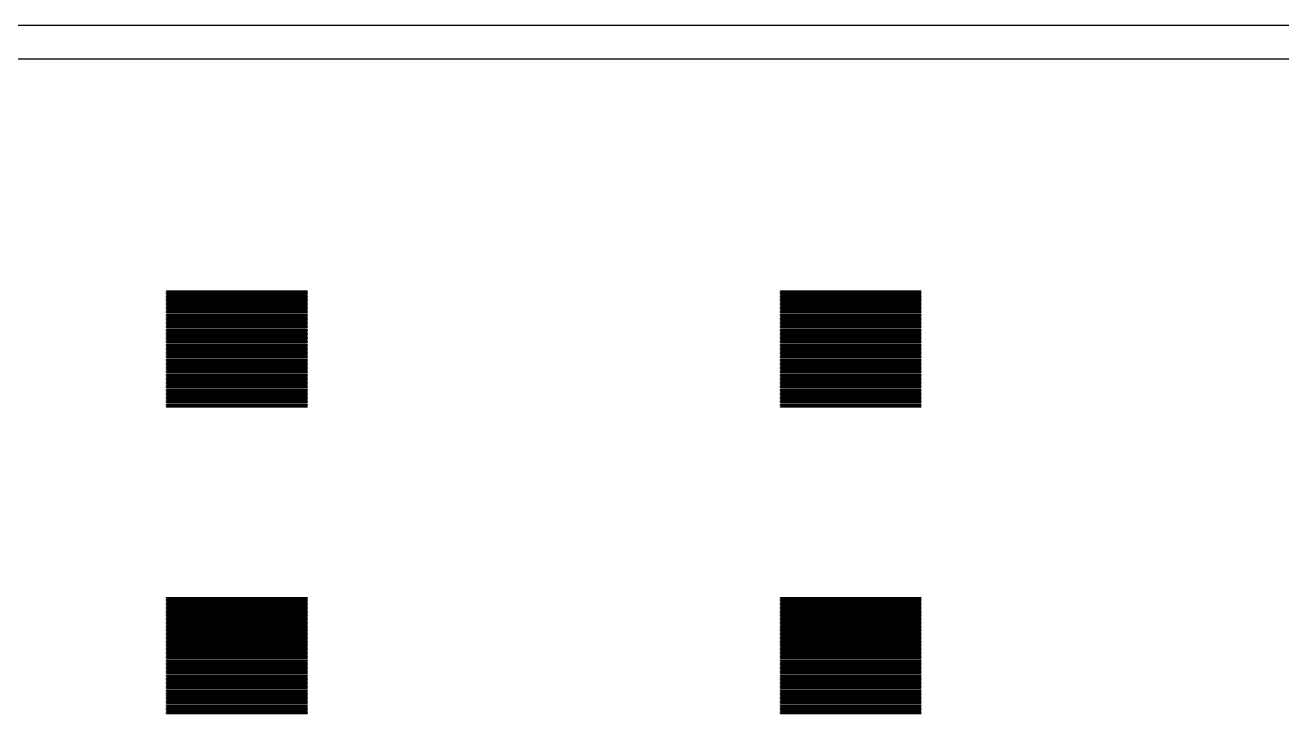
# Model space of a CAD drawing. Extents: x -17 to 130, y -40 to 112.
# Drawn here: x 56.79 to 93.64, y 56.8 to 77 of the extents above; entities that cross this region are included whole.
import ezdxf

# ---------------------------------------------------------------- set-up
doc = ezdxf.new("R2010")
doc.units = 0

msp = doc.modelspace()

# ---------------------------------------------------------------- linework, layer by layer
for p, q in [((-4.5, 77), (112.5, 77)), ((112, 76), (-4, 76)), ((60.94, 69.195), (60.94, 69.205)), ((60.94, 69.205), (65.06, 69.205)), ((65.06, 69.195), (60.94, 69.195)), ((60.94, 69.155), (60.94, 69.165)), ((60.94, 69.165), (65.06, 69.165)), ((65.06, 69.155), (60.94, 69.155)), ((60.94, 69.115), (60.94, 69.125)), ((60.94, 69.125), (65.06, 69.125)), ((65.06, 69.115), (60.94, 69.115)), ((60.94, 69.075), (60.94, 69.085)), ((60.94, 69.085), (65.06, 69.085)), ((65.06, 69.075), (60.94, 69.075)), ((60.94, 69.035), (60.94, 69.045)), ((60.94, 69.045), (65.06, 69.045)), ((65.06, 69.035), (60.94, 69.035)), ((60.94, 68.995), (60.94, 69.005)), ((60.94, 69.005), (65.06, 69.005)), ((65.06, 68.995), (60.94, 68.995)), ((60.94, 68.955), (60.94, 68.965)), ((60.94, 68.965), (65.06, 68.965)), ((65.06, 68.955), (60.94, 68.955)), ((60.94, 68.915), (60.94, 68.925)), ((60.94, 68.925), (65.06, 68.925)), ((65.06, 69.205), (65.06, 69.195)), ((65.06, 69.165), (65.06, 69.155)), ((65.06, 69.125), (65.06, 69.115)), ((65.06, 69.085), (65.06, 69.075)), ((65.06, 69.045), (65.06, 69.035)), ((65.06, 69.005), (65.06, 68.995)), ((65.06, 68.965), (65.06, 68.955)), ((65.06, 68.925), (65.06, 68.915)), ((78.94, 69.195), (78.94, 69.205)), ((78.94, 69.205), (83.06, 69.205)), ((83.06, 69.195), (78.94, 69.195)), ((78.94, 69.155), (78.94, 69.165)), ((78.94, 69.165), (83.06, 69.165)), ((83.06, 69.155), (78.94, 69.155)), ((78.94, 69.115), (78.94, 69.125)), ((78.94, 69.125), (83.06, 69.125)), ((83.06, 69.115), (78.94, 69.115)), ((78.94, 69.075), (78.94, 69.085)), ((78.94, 69.085), (83.06, 69.085)), ((83.06, 69.075), (78.94, 69.075)), ((78.94, 69.035), (78.94, 69.045)), ((78.94, 69.045), (83.06, 69.045)), ((83.06, 69.035), (78.94, 69.035)), ((78.94, 68.995), (78.94, 69.005)), ((78.94, 69.005), (83.06, 69.005)), ((83.06, 68.995), (78.94, 68.995)), ((78.94, 68.955), (78.94, 68.965)), ((78.94, 68.965), (83.06, 68.965)), ((83.06, 68.955), (78.94, 68.955)), ((78.94, 68.915), (78.94, 68.925)), ((78.94, 68.925), (83.06, 68.925)), ((83.06, 69.205), (83.06, 69.195)), ((83.06, 69.165), (83.06, 69.155)), ((83.06, 69.125), (83.06, 69.115)), ((83.06, 69.085), (83.06, 69.075)), ((83.06, 69.045), (83.06, 69.035)), ((83.06, 69.005), (83.06, 68.995)), ((83.06, 68.965), (83.06, 68.955)), ((83.06, 68.925), (83.06, 68.915)), ((65.06, 68.915), (60.94, 68.915)), ((60.94, 68.875), (60.94, 68.885)), ((60.94, 68.885), (65.06, 68.885)), ((65.06, 68.875), (60.94, 68.875)), ((60.94, 68.835), (60.94, 68.845)), ((60.94, 68.845), (65.06, 68.845)), ((65.06, 68.835), (60.94, 68.835)), ((60.94, 68.795), (60.94, 68.805)), ((60.94, 68.805), (65.06, 68.805)), ((65.06, 68.795), (60.94, 68.795)), ((60.94, 68.755), (60.94, 68.765)), ((60.94, 68.765), (65.06, 68.765)), ((65.06, 68.755), (60.94, 68.755)), ((60.94, 68.715), (60.94, 68.725)), ((60.94, 68.725), (65.06, 68.725)), ((65.06, 68.715), (60.94, 68.715)), ((60.94, 68.675), (60.94, 68.685)), ((60.94, 68.685), (65.06, 68.685)), ((65.06, 68.675), (60.94, 68.675)), ((60.94, 68.635), (60.94, 68.645)), ((60.94, 68.645), (65.06, 68.645)), ((65.06, 68.635), (60.94, 68.635)), ((60.94, 68.595), (60.94, 68.605)), ((60.94, 68.605), (65.06, 68.605)), ((65.06, 68.595), (60.94, 68.595)), ((60.94, 68.555), (60.94, 68.565)), ((60.94, 68.565), (65.06, 68.565)), ((65.06, 68.555), (60.94, 68.555)), ((65.06, 68.885), (65.06, 68.875)), ((65.06, 68.845), (65.06, 68.835)), ((65.06, 68.805), (65.06, 68.795)), ((65.06, 68.765), (65.06, 68.755)), ((65.06, 68.725), (65.06, 68.715)), ((65.06, 68.685), (65.06, 68.675)), ((65.06, 68.645), (65.06, 68.635)), ((65.06, 68.605), (65.06, 68.595)), ((65.06, 68.565), (65.06, 68.555)), ((83.06, 68.915), (78.94, 68.915)), ((78.94, 68.875), (78.94, 68.885)), ((78.94, 68.885), (83.06, 68.885)), ((83.06, 68.875), (78.94, 68.875)), ((78.94, 68.835), (78.94, 68.845)), ((78.94, 68.845), (83.06, 68.845)), ((83.06, 68.835), (78.94, 68.835)), ((78.94, 68.795), (78.94, 68.805)), ((78.94, 68.805), (83.06, 68.805)), ((83.06, 68.795), (78.94, 68.795)), ((78.94, 68.755), (78.94, 68.765)), ((78.94, 68.765), (83.06, 68.765)), ((83.06, 68.755), (78.94, 68.755)), ((78.94, 68.715), (78.94, 68.725)), ((78.94, 68.725), (83.06, 68.725)), ((83.06, 68.715), (78.94, 68.715)), ((78.94, 68.675), (78.94, 68.685)), ((78.94, 68.685), (83.06, 68.685)), ((83.06, 68.675), (78.94, 68.675)), ((78.94, 68.635), (78.94, 68.645)), ((78.94, 68.645), (83.06, 68.645)), ((83.06, 68.635), (78.94, 68.635)), ((78.94, 68.595), (78.94, 68.605)), ((78.94, 68.605), (83.06, 68.605)), ((83.06, 68.595), (78.94, 68.595)), ((78.94, 68.555), (78.94, 68.565)), ((78.94, 68.565), (83.06, 68.565)), ((83.06, 68.555), (78.94, 68.555)), ((83.06, 68.885), (83.06, 68.875)), ((83.06, 68.845), (83.06, 68.835)), ((83.06, 68.805), (83.06, 68.795)), ((83.06, 68.765), (83.06, 68.755)), ((83.06, 68.725), (83.06, 68.715)), ((83.06, 68.685), (83.06, 68.675)), ((83.06, 68.645), (83.06, 68.635)), ((83.06, 68.605), (83.06, 68.595)), ((83.06, 68.565), (83.06, 68.555)), ((60.94, 68.515), (60.94, 68.525)), ((60.94, 68.525), (65.06, 68.525)), ((65.06, 68.515), (60.94, 68.515)), ((60.94, 68.475), (60.94, 68.485)), ((60.94, 68.485), (65.06, 68.485)), ((65.06, 68.475), (60.94, 68.475)), ((60.94, 68.435), (60.94, 68.445)), ((60.94, 68.445), (65.06, 68.445)), ((65.06, 68.435), (60.94, 68.435)), ((60.94, 68.395), (60.94, 68.405)), ((60.94, 68.405), (65.06, 68.405)), ((65.06, 68.395), (60.94, 68.395)), ((60.94, 68.355), (60.94, 68.365)), ((60.94, 68.365), (65.06, 68.365)), ((65.06, 68.355), (60.94, 68.355)), ((60.94, 68.315), (60.94, 68.325)), ((60.94, 68.325), (65.06, 68.325)), ((65.06, 68.315), (60.94, 68.315)), ((60.94, 68.275), (60.94, 68.285)), ((60.94, 68.285), (65.06, 68.285)), ((65.06, 68.275), (60.94, 68.275)), ((60.94, 68.235), (60.94, 68.245)), ((60.94, 68.245), (65.06, 68.245)), ((65.06, 68.235), (60.94, 68.235)), ((60.94, 68.195), (60.94, 68.205)), ((60.94, 68.205), (65.06, 68.205)), ((65.06, 68.195), (60.94, 68.195)), ((65.06, 68.525), (65.06, 68.515)), ((65.06, 68.485), (65.06, 68.475)), ((65.06, 68.445), (65.06, 68.435)), ((65.06, 68.405), (65.06, 68.395)), ((65.06, 68.365), (65.06, 68.355)), ((65.06, 68.325), (65.06, 68.315)), ((65.06, 68.285), (65.06, 68.275)), ((65.06, 68.245), (65.06, 68.235)), ((65.06, 68.205), (65.06, 68.195)), ((78.94, 68.515), (78.94, 68.525)), ((78.94, 68.525), (83.06, 68.525)), ((83.06, 68.515), (78.94, 68.515)), ((78.94, 68.475), (78.94, 68.485)), ((78.94, 68.485), (83.06, 68.485)), ((83.06, 68.475), (78.94, 68.475)), ((78.94, 68.435), (78.94, 68.445)), ((78.94, 68.445), (83.06, 68.445)), ((83.06, 68.435), (78.94, 68.435)), ((78.94, 68.395), (78.94, 68.405)), ((78.94, 68.405), (83.06, 68.405)), ((83.06, 68.395), (78.94, 68.395)), ((78.94, 68.355), (78.94, 68.365)), ((78.94, 68.365), (83.06, 68.365)), ((83.06, 68.355), (78.94, 68.355)), ((78.94, 68.315), (78.94, 68.325)), ((78.94, 68.325), (83.06, 68.325)), ((83.06, 68.315), (78.94, 68.315)), ((78.94, 68.275), (78.94, 68.285)), ((78.94, 68.285), (83.06, 68.285)), ((83.06, 68.275), (78.94, 68.275)), ((78.94, 68.235), (78.94, 68.245)), ((78.94, 68.245), (83.06, 68.245)), ((83.06, 68.235), (78.94, 68.235)), ((78.94, 68.195), (78.94, 68.205)), ((78.94, 68.205), (83.06, 68.205)), ((83.06, 68.195), (78.94, 68.195)), ((83.06, 68.525), (83.06, 68.515)), ((83.06, 68.485), (83.06, 68.475)), ((83.06, 68.445), (83.06, 68.435)), ((83.06, 68.405), (83.06, 68.395)), ((83.06, 68.365), (83.06, 68.355)), ((83.06, 68.325), (83.06, 68.315)), ((83.06, 68.285), (83.06, 68.275)), ((83.06, 68.245), (83.06, 68.235)), ((83.06, 68.205), (83.06, 68.195)), ((60.94, 68.155), (60.94, 68.165)), ((60.94, 68.165), (65.06, 68.165)), ((65.06, 68.155), (60.94, 68.155)), ((60.94, 68.115), (60.94, 68.125)), ((60.94, 68.125), (65.06, 68.125)), ((65.06, 68.115), (60.94, 68.115)), ((60.94, 68.075), (60.94, 68.085)), ((60.94, 68.085), (65.06, 68.085)), ((65.06, 68.075), (60.94, 68.075)), ((60.94, 68.035), (60.94, 68.045)), ((60.94, 68.045), (65.06, 68.045)), ((65.06, 68.035), (60.94, 68.035)), ((60.94, 67.995), (60.94, 68.005)), ((60.94, 68.005), (65.06, 68.005)), ((65.06, 67.995), (60.94, 67.995)), ((60.94, 67.955), (60.94, 67.965)), ((60.94, 67.965), (65.06, 67.965)), ((65.06, 67.955), (60.94, 67.955)), ((60.94, 67.915), (60.94, 67.925)), ((60.94, 67.925), (65.06, 67.925)), ((65.06, 67.915), (60.94, 67.915)), ((60.94, 67.875), (60.94, 67.885)), ((60.94, 67.885), (65.06, 67.885)), ((65.06, 67.875), (60.94, 67.875)), ((60.94, 67.835), (60.94, 67.845)), ((60.94, 67.845), (65.06, 67.845)), ((65.06, 67.835), (60.94, 67.835)), ((65.06, 68.165), (65.06, 68.155)), ((65.06, 68.125), (65.06, 68.115)), ((65.06, 68.085), (65.06, 68.075)), ((65.06, 68.045), (65.06, 68.035)), ((65.06, 68.005), (65.06, 67.995)), ((65.06, 67.965), (65.06, 67.955)), ((65.06, 67.925), (65.06, 67.915)), ((65.06, 67.885), (65.06, 67.875)), ((65.06, 67.845), (65.06, 67.835)), ((78.94, 68.155), (78.94, 68.165)), ((78.94, 68.165), (83.06, 68.165)), ((83.06, 68.155), (78.94, 68.155)), ((78.94, 68.115), (78.94, 68.125)), ((78.94, 68.125), (83.06, 68.125)), ((83.06, 68.115), (78.94, 68.115)), ((78.94, 68.075), (78.94, 68.085)), ((78.94, 68.085), (83.06, 68.085)), ((83.06, 68.075), (78.94, 68.075)), ((78.94, 68.035), (78.94, 68.045)), ((78.94, 68.045), (83.06, 68.045)), ((83.06, 68.035), (78.94, 68.035)), ((78.94, 67.995), (78.94, 68.005)), ((78.94, 68.005), (83.06, 68.005)), ((83.06, 67.995), (78.94, 67.995)), ((78.94, 67.955), (78.94, 67.965)), ((78.94, 67.965), (83.06, 67.965)), ((83.06, 67.955), (78.94, 67.955)), ((78.94, 67.915), (78.94, 67.925)), ((78.94, 67.925), (83.06, 67.925)), ((83.06, 67.915), (78.94, 67.915)), ((78.94, 67.875), (78.94, 67.885)), ((78.94, 67.885), (83.06, 67.885)), ((83.06, 67.875), (78.94, 67.875)), ((78.94, 67.835), (78.94, 67.845)), ((78.94, 67.845), (83.06, 67.845)), ((83.06, 67.835), (78.94, 67.835)), ((83.06, 68.165), (83.06, 68.155)), ((83.06, 68.125), (83.06, 68.115)), ((83.06, 68.085), (83.06, 68.075)), ((83.06, 68.045), (83.06, 68.035)), ((83.06, 68.005), (83.06, 67.995)), ((83.06, 67.965), (83.06, 67.955)), ((83.06, 67.925), (83.06, 67.915)), ((83.06, 67.885), (83.06, 67.875)), ((83.06, 67.845), (83.06, 67.835)), ((60.94, 67.795), (60.94, 67.805)), ((60.94, 67.805), (65.06, 67.805)), ((65.06, 67.795), (60.94, 67.795)), ((60.94, 67.755), (60.94, 67.765)), ((60.94, 67.765), (65.06, 67.765)), ((65.06, 67.755), (60.94, 67.755)), ((60.94, 67.715), (60.94, 67.725)), ((60.94, 67.725), (65.06, 67.725)), ((65.06, 67.715), (60.94, 67.715)), ((60.94, 67.675), (60.94, 67.685)), ((60.94, 67.685), (65.06, 67.685)), ((65.06, 67.675), (60.94, 67.675)), ((60.94, 67.635), (60.94, 67.645)), ((60.94, 67.645), (65.06, 67.645)), ((65.06, 67.635), (60.94, 67.635)), ((60.94, 67.595), (60.94, 67.605)), ((60.94, 67.605), (65.06, 67.605)), ((65.06, 67.595), (60.94, 67.595)), ((60.94, 67.555), (60.94, 67.565)), ((60.94, 67.565), (65.06, 67.565)), ((65.06, 67.555), (60.94, 67.555)), ((60.94, 67.515), (60.94, 67.525)), ((60.94, 67.525), (65.06, 67.525)), ((65.06, 67.515), (60.94, 67.515)), ((60.94, 67.475), (60.94, 67.485)), ((60.94, 67.485), (65.06, 67.485)), ((65.06, 67.475), (60.94, 67.475)), ((65.06, 67.805), (65.06, 67.795)), ((65.06, 67.765), (65.06, 67.755)), ((65.06, 67.725), (65.06, 67.715)), ((65.06, 67.685), (65.06, 67.675)), ((65.06, 67.645), (65.06, 67.635)), ((65.06, 67.605), (65.06, 67.595)), ((65.06, 67.565), (65.06, 67.555)), ((65.06, 67.525), (65.06, 67.515)), ((65.06, 67.485), (65.06, 67.475)), ((78.94, 67.795), (78.94, 67.805)), ((78.94, 67.805), (83.06, 67.805)), ((83.06, 67.795), (78.94, 67.795)), ((78.94, 67.755), (78.94, 67.765)), ((78.94, 67.765), (83.06, 67.765)), ((83.06, 67.755), (78.94, 67.755)), ((78.94, 67.715), (78.94, 67.725)), ((78.94, 67.725), (83.06, 67.725)), ((83.06, 67.715), (78.94, 67.715)), ((78.94, 67.675), (78.94, 67.685)), ((78.94, 67.685), (83.06, 67.685)), ((83.06, 67.675), (78.94, 67.675)), ((78.94, 67.635), (78.94, 67.645)), ((78.94, 67.645), (83.06, 67.645)), ((83.06, 67.635), (78.94, 67.635)), ((78.94, 67.595), (78.94, 67.605)), ((78.94, 67.605), (83.06, 67.605)), ((83.06, 67.595), (78.94, 67.595)), ((78.94, 67.555), (78.94, 67.565)), ((78.94, 67.565), (83.06, 67.565)), ((83.06, 67.555), (78.94, 67.555)), ((78.94, 67.515), (78.94, 67.525)), ((78.94, 67.525), (83.06, 67.525)), ((83.06, 67.515), (78.94, 67.515)), ((78.94, 67.475), (78.94, 67.485)), ((78.94, 67.485), (83.06, 67.485)), ((83.06, 67.475), (78.94, 67.475)), ((83.06, 67.805), (83.06, 67.795)), ((83.06, 67.765), (83.06, 67.755)), ((83.06, 67.725), (83.06, 67.715)), ((83.06, 67.685), (83.06, 67.675)), ((83.06, 67.645), (83.06, 67.635)), ((83.06, 67.605), (83.06, 67.595)), ((83.06, 67.565), (83.06, 67.555)), ((83.06, 67.525), (83.06, 67.515)), ((83.06, 67.485), (83.06, 67.475)), ((60.94, 67.435), (60.94, 67.445)), ((60.94, 67.445), (65.06, 67.445)), ((65.06, 67.435), (60.94, 67.435)), ((60.94, 67.395), (60.94, 67.405)), ((60.94, 67.405), (65.06, 67.405)), ((65.06, 67.395), (60.94, 67.395)), ((60.94, 67.355), (60.94, 67.365)), ((60.94, 67.365), (65.06, 67.365)), ((65.06, 67.355), (60.94, 67.355)), ((60.94, 67.315), (60.94, 67.325)), ((60.94, 67.325), (65.06, 67.325)), ((65.06, 67.315), (60.94, 67.315)), ((60.94, 67.275), (60.94, 67.285)), ((60.94, 67.285), (65.06, 67.285)), ((65.06, 67.275), (60.94, 67.275)), ((60.94, 67.235), (60.94, 67.245)), ((60.94, 67.245), (65.06, 67.245)), ((65.06, 67.235), (60.94, 67.235)), ((60.94, 67.195), (60.94, 67.205)), ((60.94, 67.205), (65.06, 67.205)), ((65.06, 67.195), (60.94, 67.195)), ((60.94, 67.155), (60.94, 67.165)), ((60.94, 67.165), (65.06, 67.165)), ((65.06, 67.155), (60.94, 67.155)), ((60.94, 67.115), (60.94, 67.125)), ((60.94, 67.125), (65.06, 67.125)), ((65.06, 67.115), (60.94, 67.115)), ((60.94, 67.075), (60.94, 67.085)), ((60.94, 67.085), (65.06, 67.085)), ((65.06, 67.445), (65.06, 67.435)), ((65.06, 67.405), (65.06, 67.395)), ((65.06, 67.365), (65.06, 67.355)), ((65.06, 67.325), (65.06, 67.315)), ((65.06, 67.285), (65.06, 67.275)), ((65.06, 67.245), (65.06, 67.235)), ((65.06, 67.205), (65.06, 67.195)), ((65.06, 67.165), (65.06, 67.155)), ((65.06, 67.125), (65.06, 67.115)), ((65.06, 67.085), (65.06, 67.075)), ((78.94, 67.435), (78.94, 67.445)), ((78.94, 67.445), (83.06, 67.445)), ((83.06, 67.435), (78.94, 67.435)), ((78.94, 67.395), (78.94, 67.405)), ((78.94, 67.405), (83.06, 67.405)), ((83.06, 67.395), (78.94, 67.395)), ((78.94, 67.355), (78.94, 67.365)), ((78.94, 67.365), (83.06, 67.365)), ((83.06, 67.355), (78.94, 67.355)), ((78.94, 67.315), (78.94, 67.325)), ((78.94, 67.325), (83.06, 67.325)), ((83.06, 67.315), (78.94, 67.315)), ((78.94, 67.275), (78.94, 67.285)), ((78.94, 67.285), (83.06, 67.285)), ((83.06, 67.275), (78.94, 67.275)), ((78.94, 67.235), (78.94, 67.245)), ((78.94, 67.245), (83.06, 67.245)), ((83.06, 67.235), (78.94, 67.235)), ((78.94, 67.195), (78.94, 67.205)), ((78.94, 67.205), (83.06, 67.205)), ((83.06, 67.195), (78.94, 67.195)), ((78.94, 67.155), (78.94, 67.165)), ((78.94, 67.165), (83.06, 67.165)), ((83.06, 67.155), (78.94, 67.155)), ((78.94, 67.115), (78.94, 67.125)), ((78.94, 67.125), (83.06, 67.125)), ((83.06, 67.115), (78.94, 67.115)), ((78.94, 67.075), (78.94, 67.085)), ((78.94, 67.085), (83.06, 67.085)), ((83.06, 67.445), (83.06, 67.435)), ((83.06, 67.405), (83.06, 67.395)), ((83.06, 67.365), (83.06, 67.355)), ((83.06, 67.325), (83.06, 67.315)), ((83.06, 67.285), (83.06, 67.275)), ((83.06, 67.245), (83.06, 67.235)), ((83.06, 67.205), (83.06, 67.195)), ((83.06, 67.165), (83.06, 67.155)), ((83.06, 67.125), (83.06, 67.115)), ((83.06, 67.085), (83.06, 67.075)), ((65.06, 67.075), (60.94, 67.075)), ((60.94, 67.035), (60.94, 67.045)), ((60.94, 67.045), (65.06, 67.045)), ((65.06, 67.035), (60.94, 67.035)), ((60.94, 66.995), (60.94, 67.005)), ((60.94, 67.005), (65.06, 67.005)), ((65.06, 66.995), (60.94, 66.995)), ((60.94, 66.955), (60.94, 66.965)), ((60.94, 66.965), (65.06, 66.965)), ((65.06, 66.955), (60.94, 66.955)), ((60.94, 66.915), (60.94, 66.925)), ((60.94, 66.925), (65.06, 66.925)), ((65.06, 66.915), (60.94, 66.915)), ((60.94, 66.875), (60.94, 66.885)), ((60.94, 66.885), (65.06, 66.885)), ((65.06, 66.875), (60.94, 66.875)), ((60.94, 66.835), (60.94, 66.845)), ((60.94, 66.845), (65.06, 66.845)), ((65.06, 66.835), (60.94, 66.835)), ((60.94, 66.795), (60.94, 66.805)), ((60.94, 66.805), (65.06, 66.805)), ((65.06, 66.795), (60.94, 66.795)), ((60.94, 66.755), (60.94, 66.765)), ((60.94, 66.765), (65.06, 66.765)), ((65.06, 66.755), (60.94, 66.755)), ((60.94, 66.715), (60.94, 66.725)), ((60.94, 66.725), (65.06, 66.725)), ((65.06, 66.715), (60.94, 66.715)), ((65.06, 67.045), (65.06, 67.035)), ((65.06, 67.005), (65.06, 66.995)), ((65.06, 66.965), (65.06, 66.955)), ((65.06, 66.925), (65.06, 66.915)), ((65.06, 66.885), (65.06, 66.875)), ((65.06, 66.845), (65.06, 66.835)), ((65.06, 66.805), (65.06, 66.795)), ((65.06, 66.765), (65.06, 66.755)), ((65.06, 66.725), (65.06, 66.715)), ((83.06, 67.075), (78.94, 67.075)), ((78.94, 67.035), (78.94, 67.045)), ((78.94, 67.045), (83.06, 67.045)), ((83.06, 67.035), (78.94, 67.035)), ((78.94, 66.995), (78.94, 67.005)), ((78.94, 67.005), (83.06, 67.005)), ((83.06, 66.995), (78.94, 66.995)), ((78.94, 66.955), (78.94, 66.965)), ((78.94, 66.965), (83.06, 66.965)), ((83.06, 66.955), (78.94, 66.955)), ((78.94, 66.915), (78.94, 66.925)), ((78.94, 66.925), (83.06, 66.925)), ((83.06, 66.915), (78.94, 66.915)), ((78.94, 66.875), (78.94, 66.885)), ((78.94, 66.885), (83.06, 66.885)), ((83.06, 66.875), (78.94, 66.875)), ((78.94, 66.835), (78.94, 66.845)), ((78.94, 66.845), (83.06, 66.845)), ((83.06, 66.835), (78.94, 66.835)), ((78.94, 66.795), (78.94, 66.805)), ((78.94, 66.805), (83.06, 66.805)), ((83.06, 66.795), (78.94, 66.795)), ((78.94, 66.755), (78.94, 66.765)), ((78.94, 66.765), (83.06, 66.765)), ((83.06, 66.755), (78.94, 66.755)), ((78.94, 66.715), (78.94, 66.725)), ((78.94, 66.725), (83.06, 66.725)), ((83.06, 66.715), (78.94, 66.715)), ((83.06, 67.045), (83.06, 67.035)), ((83.06, 67.005), (83.06, 66.995)), ((83.06, 66.965), (83.06, 66.955)), ((83.06, 66.925), (83.06, 66.915)), ((83.06, 66.885), (83.06, 66.875)), ((83.06, 66.845), (83.06, 66.835)), ((83.06, 66.805), (83.06, 66.795)), ((83.06, 66.765), (83.06, 66.755)), ((83.06, 66.725), (83.06, 66.715)), ((60.94, 66.675), (60.94, 66.685)), ((60.94, 66.685), (65.06, 66.685)), ((65.06, 66.675), (60.94, 66.675)), ((60.94, 66.635), (60.94, 66.645)), ((60.94, 66.645), (65.06, 66.645)), ((65.06, 66.635), (60.94, 66.635)), ((60.94, 66.595), (60.94, 66.605)), ((60.94, 66.605), (65.06, 66.605)), ((65.06, 66.595), (60.94, 66.595)), ((60.94, 66.555), (60.94, 66.565)), ((60.94, 66.565), (65.06, 66.565)), ((65.06, 66.555), (60.94, 66.555)), ((60.94, 66.515), (60.94, 66.525)), ((60.94, 66.525), (65.06, 66.525)), ((65.06, 66.515), (60.94, 66.515)), ((60.94, 66.475), (60.94, 66.485)), ((60.94, 66.485), (65.06, 66.485)), ((65.06, 66.475), (60.94, 66.475)), ((60.94, 66.435), (60.94, 66.445)), ((60.94, 66.445), (65.06, 66.445)), ((65.06, 66.435), (60.94, 66.435)), ((60.94, 66.395), (60.94, 66.405)), ((60.94, 66.405), (65.06, 66.405)), ((65.06, 66.395), (60.94, 66.395)), ((60.94, 66.355), (60.94, 66.365)), ((60.94, 66.365), (65.06, 66.365)), ((65.06, 66.355), (60.94, 66.355)), ((65.06, 66.685), (65.06, 66.675)), ((65.06, 66.645), (65.06, 66.635)), ((65.06, 66.605), (65.06, 66.595)), ((65.06, 66.565), (65.06, 66.555)), ((65.06, 66.525), (65.06, 66.515)), ((65.06, 66.485), (65.06, 66.475)), ((65.06, 66.445), (65.06, 66.435)), ((65.06, 66.405), (65.06, 66.395)), ((65.06, 66.365), (65.06, 66.355)), ((78.94, 66.675), (78.94, 66.685)), ((78.94, 66.685), (83.06, 66.685)), ((83.06, 66.675), (78.94, 66.675)), ((78.94, 66.635), (78.94, 66.645)), ((78.94, 66.645), (83.06, 66.645)), ((83.06, 66.635), (78.94, 66.635)), ((78.94, 66.595), (78.94, 66.605)), ((78.94, 66.605), (83.06, 66.605)), ((83.06, 66.595), (78.94, 66.595)), ((78.94, 66.555), (78.94, 66.565)), ((78.94, 66.565), (83.06, 66.565)), ((83.06, 66.555), (78.94, 66.555)), ((78.94, 66.515), (78.94, 66.525)), ((78.94, 66.525), (83.06, 66.525)), ((83.06, 66.515), (78.94, 66.515)), ((78.94, 66.475), (78.94, 66.485)), ((78.94, 66.485), (83.06, 66.485)), ((83.06, 66.475), (78.94, 66.475)), ((78.94, 66.435), (78.94, 66.445)), ((78.94, 66.445), (83.06, 66.445)), ((83.06, 66.435), (78.94, 66.435)), ((78.94, 66.395), (78.94, 66.405)), ((78.94, 66.405), (83.06, 66.405)), ((83.06, 66.395), (78.94, 66.395)), ((78.94, 66.355), (78.94, 66.365)), ((78.94, 66.365), (83.06, 66.365)), ((83.06, 66.355), (78.94, 66.355)), ((83.06, 66.685), (83.06, 66.675)), ((83.06, 66.645), (83.06, 66.635)), ((83.06, 66.605), (83.06, 66.595)), ((83.06, 66.565), (83.06, 66.555)), ((83.06, 66.525), (83.06, 66.515)), ((83.06, 66.485), (83.06, 66.475)), ((83.06, 66.445), (83.06, 66.435)), ((83.06, 66.405), (83.06, 66.395)), ((83.06, 66.365), (83.06, 66.355)), ((60.94, 66.315), (60.94, 66.325)), ((60.94, 66.325), (65.06, 66.325)), ((65.06, 66.315), (60.94, 66.315)), ((60.94, 66.275), (60.94, 66.285)), ((60.94, 66.285), (65.06, 66.285)), ((65.06, 66.275), (60.94, 66.275)), ((60.94, 66.235), (60.94, 66.245)), ((60.94, 66.245), (65.06, 66.245)), ((65.06, 66.235), (60.94, 66.235)), ((60.94, 66.195), (60.94, 66.205)), ((60.94, 66.205), (65.06, 66.205)), ((65.06, 66.195), (60.94, 66.195)), ((60.94, 66.155), (60.94, 66.165)), ((60.94, 66.165), (65.06, 66.165)), ((65.06, 66.155), (60.94, 66.155)), ((60.94, 66.115), (60.94, 66.125)), ((60.94, 66.125), (65.06, 66.125)), ((65.06, 66.115), (60.94, 66.115)), ((60.94, 66.075), (60.94, 66.085)), ((60.94, 66.085), (65.06, 66.085)), ((65.06, 66.075), (60.94, 66.075)), ((60.94, 66.035), (60.94, 66.045)), ((60.94, 66.045), (65.06, 66.045)), ((65.06, 66.035), (60.94, 66.035)), ((60.94, 65.995), (60.94, 66.005)), ((60.94, 66.005), (65.06, 66.005)), ((65.06, 65.995), (60.94, 65.995)), ((65.06, 66.325), (65.06, 66.315)), ((65.06, 66.285), (65.06, 66.275)), ((65.06, 66.245), (65.06, 66.235)), ((65.06, 66.205), (65.06, 66.195)), ((65.06, 66.165), (65.06, 66.155)), ((65.06, 66.125), (65.06, 66.115)), ((65.06, 66.085), (65.06, 66.075)), ((65.06, 66.045), (65.06, 66.035)), ((65.06, 66.005), (65.06, 65.995)), ((78.94, 66.315), (78.94, 66.325)), ((78.94, 66.325), (83.06, 66.325)), ((83.06, 66.315), (78.94, 66.315)), ((78.94, 66.275), (78.94, 66.285)), ((78.94, 66.285), (83.06, 66.285)), ((83.06, 66.275), (78.94, 66.275)), ((78.94, 66.235), (78.94, 66.245)), ((78.94, 66.245), (83.06, 66.245)), ((83.06, 66.235), (78.94, 66.235)), ((78.94, 66.195), (78.94, 66.205)), ((78.94, 66.205), (83.06, 66.205)), ((83.06, 66.195), (78.94, 66.195)), ((78.94, 66.155), (78.94, 66.165)), ((78.94, 66.165), (83.06, 66.165)), ((83.06, 66.155), (78.94, 66.155)), ((78.94, 66.115), (78.94, 66.125)), ((78.94, 66.125), (83.06, 66.125)), ((83.06, 66.115), (78.94, 66.115)), ((78.94, 66.075), (78.94, 66.085)), ((78.94, 66.085), (83.06, 66.085)), ((83.06, 66.075), (78.94, 66.075)), ((78.94, 66.035), (78.94, 66.045)), ((78.94, 66.045), (83.06, 66.045)), ((83.06, 66.035), (78.94, 66.035)), ((78.94, 65.995), (78.94, 66.005)), ((78.94, 66.005), (83.06, 66.005)), ((83.06, 65.995), (78.94, 65.995)), ((83.06, 66.325), (83.06, 66.315)), ((83.06, 66.285), (83.06, 66.275)), ((83.06, 66.245), (83.06, 66.235)), ((83.06, 66.205), (83.06, 66.195)), ((83.06, 66.165), (83.06, 66.155)), ((83.06, 66.125), (83.06, 66.115)), ((83.06, 66.085), (83.06, 66.075)), ((83.06, 66.045), (83.06, 66.035)), ((83.06, 66.005), (83.06, 65.995)), ((60.94, 65.955), (60.94, 65.965)), ((60.94, 65.965), (65.06, 65.965)), ((65.06, 65.955), (60.94, 65.955)), ((60.94, 65.915), (60.94, 65.925)), ((60.94, 65.925), (65.06, 65.925)), ((65.06, 65.915), (60.94, 65.915)), ((60.94, 65.875), (60.94, 65.885)), ((60.94, 65.885), (65.06, 65.885)), ((65.06, 65.875), (60.94, 65.875)), ((60.94, 65.835), (60.94, 65.845)), ((60.94, 65.845), (65.06, 65.845)), ((65.06, 65.835), (60.94, 65.835)), ((60.94, 65.795), (60.94, 65.805)), ((60.94, 65.805), (65.06, 65.805)), ((65.06, 65.795), (60.94, 65.795)), ((65.06, 65.965), (65.06, 65.955)), ((65.06, 65.925), (65.06, 65.915)), ((65.06, 65.885), (65.06, 65.875)), ((65.06, 65.845), (65.06, 65.835)), ((65.06, 65.805), (65.06, 65.795)), ((78.94, 65.955), (78.94, 65.965)), ((78.94, 65.965), (83.06, 65.965)), ((83.06, 65.955), (78.94, 65.955)), ((78.94, 65.915), (78.94, 65.925)), ((78.94, 65.925), (83.06, 65.925)), ((83.06, 65.915), (78.94, 65.915)), ((78.94, 65.875), (78.94, 65.885)), ((78.94, 65.885), (83.06, 65.885)), ((83.06, 65.875), (78.94, 65.875)), ((78.94, 65.835), (78.94, 65.845)), ((78.94, 65.845), (83.06, 65.845)), ((83.06, 65.835), (78.94, 65.835)), ((78.94, 65.795), (78.94, 65.805)), ((78.94, 65.805), (83.06, 65.805)), ((83.06, 65.795), (78.94, 65.795)), ((83.06, 65.965), (83.06, 65.955)), ((83.06, 65.925), (83.06, 65.915)), ((83.06, 65.885), (83.06, 65.875)), ((83.06, 65.845), (83.06, 65.835)), ((83.06, 65.805), (83.06, 65.795)), ((60.94, 60.195), (60.94, 60.205)), ((60.94, 60.205), (65.06, 60.205)), ((65.06, 60.195), (60.94, 60.195)), ((60.94, 60.155), (60.94, 60.165)), ((60.94, 60.165), (65.06, 60.165)), ((65.06, 60.155), (60.94, 60.155)), ((60.94, 60.115), (60.94, 60.125)), ((60.94, 60.125), (65.06, 60.125)), ((65.06, 60.115), (60.94, 60.115)), ((60.94, 60.075), (60.94, 60.085)), ((60.94, 60.085), (65.06, 60.085)), ((65.06, 60.075), (60.94, 60.075)), ((65.06, 60.205), (65.06, 60.195)), ((65.06, 60.165), (65.06, 60.155)), ((65.06, 60.125), (65.06, 60.115)), ((65.06, 60.085), (65.06, 60.075)), ((78.94, 60.195), (78.94, 60.205)), ((78.94, 60.205), (83.06, 60.205)), ((83.06, 60.195), (78.94, 60.195)), ((78.94, 60.155), (78.94, 60.165)), ((78.94, 60.165), (83.06, 60.165)), ((83.06, 60.155), (78.94, 60.155)), ((78.94, 60.115), (78.94, 60.125)), ((78.94, 60.125), (83.06, 60.125)), ((83.06, 60.115), (78.94, 60.115)), ((78.94, 60.075), (78.94, 60.085)), ((78.94, 60.085), (83.06, 60.085)), ((83.06, 60.075), (78.94, 60.075)), ((83.06, 60.205), (83.06, 60.195)), ((83.06, 60.165), (83.06, 60.155)), ((83.06, 60.125), (83.06, 60.115)), ((83.06, 60.085), (83.06, 60.075)), ((60.94, 60.035), (60.94, 60.045)), ((60.94, 60.045), (65.06, 60.045)), ((65.06, 60.035), (60.94, 60.035)), ((60.94, 59.995), (60.94, 60.005)), ((60.94, 60.005), (65.06, 60.005)), ((65.06, 59.995), (60.94, 59.995)), ((60.94, 59.955), (60.94, 59.965)), ((60.94, 59.965), (65.06, 59.965)), ((65.06, 59.955), (60.94, 59.955)), ((60.94, 59.915), (60.94, 59.925)), ((60.94, 59.925), (65.06, 59.925)), ((65.06, 59.915), (60.94, 59.915)), ((60.94, 59.875), (60.94, 59.885)), ((60.94, 59.885), (65.06, 59.885)), ((65.06, 59.875), (60.94, 59.875)), ((60.94, 59.835), (60.94, 59.845)), ((60.94, 59.845), (65.06, 59.845)), ((65.06, 59.835), (60.94, 59.835)), ((60.94, 59.795), (60.94, 59.805)), ((60.94, 59.805), (65.06, 59.805)), ((65.06, 59.795), (60.94, 59.795)), ((60.94, 59.755), (60.94, 59.765)), ((60.94, 59.765), (65.06, 59.765)), ((65.06, 59.755), (60.94, 59.755)), ((60.94, 59.715), (60.94, 59.725)), ((60.94, 59.725), (65.06, 59.725)), ((65.06, 59.715), (60.94, 59.715)), ((65.06, 60.045), (65.06, 60.035)), ((65.06, 60.005), (65.06, 59.995)), ((65.06, 59.965), (65.06, 59.955)), ((65.06, 59.925), (65.06, 59.915)), ((65.06, 59.885), (65.06, 59.875)), ((65.06, 59.845), (65.06, 59.835)), ((65.06, 59.805), (65.06, 59.795)), ((65.06, 59.765), (65.06, 59.755)), ((65.06, 59.725), (65.06, 59.715)), ((78.94, 60.035), (78.94, 60.045)), ((78.94, 60.045), (83.06, 60.045)), ((83.06, 60.035), (78.94, 60.035)), ((78.94, 59.995), (78.94, 60.005)), ((78.94, 60.005), (83.06, 60.005)), ((83.06, 59.995), (78.94, 59.995)), ((78.94, 59.955), (78.94, 59.965)), ((78.94, 59.965), (83.06, 59.965)), ((83.06, 59.955), (78.94, 59.955)), ((78.94, 59.915), (78.94, 59.925)), ((78.94, 59.925), (83.06, 59.925)), ((83.06, 59.915), (78.94, 59.915)), ((78.94, 59.875), (78.94, 59.885)), ((78.94, 59.885), (83.06, 59.885)), ((83.06, 59.875), (78.94, 59.875)), ((78.94, 59.835), (78.94, 59.845)), ((78.94, 59.845), (83.06, 59.845)), ((83.06, 59.835), (78.94, 59.835)), ((78.94, 59.795), (78.94, 59.805)), ((78.94, 59.805), (83.06, 59.805)), ((83.06, 59.795), (78.94, 59.795)), ((78.94, 59.755), (78.94, 59.765)), ((78.94, 59.765), (83.06, 59.765)), ((83.06, 59.755), (78.94, 59.755)), ((78.94, 59.715), (78.94, 59.725)), ((78.94, 59.725), (83.06, 59.725)), ((83.06, 59.715), (78.94, 59.715)), ((83.06, 60.045), (83.06, 60.035)), ((83.06, 60.005), (83.06, 59.995)), ((83.06, 59.965), (83.06, 59.955)), ((83.06, 59.925), (83.06, 59.915)), ((83.06, 59.885), (83.06, 59.875)), ((83.06, 59.845), (83.06, 59.835)), ((83.06, 59.805), (83.06, 59.795)), ((83.06, 59.765), (83.06, 59.755)), ((83.06, 59.725), (83.06, 59.715)), ((60.94, 59.675), (60.94, 59.685)), ((60.94, 59.685), (65.06, 59.685)), ((65.06, 59.675), (60.94, 59.675)), ((60.94, 59.635), (60.94, 59.645)), ((60.94, 59.645), (65.06, 59.645)), ((65.06, 59.635), (60.94, 59.635)), ((60.94, 59.595), (60.94, 59.605)), ((60.94, 59.605), (65.06, 59.605)), ((65.06, 59.595), (60.94, 59.595)), ((60.94, 59.555), (60.94, 59.565)), ((60.94, 59.565), (65.06, 59.565)), ((65.06, 59.555), (60.94, 59.555)), ((60.94, 59.515), (60.94, 59.525)), ((60.94, 59.525), (65.06, 59.525)), ((65.06, 59.515), (60.94, 59.515)), ((60.94, 59.475), (60.94, 59.485)), ((60.94, 59.485), (65.06, 59.485)), ((65.06, 59.475), (60.94, 59.475)), ((60.94, 59.435), (60.94, 59.445)), ((60.94, 59.445), (65.06, 59.445)), ((65.06, 59.435), (60.94, 59.435)), ((60.94, 59.395), (60.94, 59.405)), ((60.94, 59.405), (65.06, 59.405)), ((65.06, 59.395), (60.94, 59.395)), ((60.94, 59.355), (60.94, 59.365)), ((60.94, 59.365), (65.06, 59.365)), ((65.06, 59.355), (60.94, 59.355)), ((65.06, 59.685), (65.06, 59.675)), ((65.06, 59.645), (65.06, 59.635)), ((65.06, 59.605), (65.06, 59.595)), ((65.06, 59.565), (65.06, 59.555)), ((65.06, 59.525), (65.06, 59.515)), ((65.06, 59.485), (65.06, 59.475)), ((65.06, 59.445), (65.06, 59.435)), ((65.06, 59.405), (65.06, 59.395)), ((65.06, 59.365), (65.06, 59.355)), ((78.94, 59.675), (78.94, 59.685)), ((78.94, 59.685), (83.06, 59.685)), ((83.06, 59.675), (78.94, 59.675)), ((78.94, 59.635), (78.94, 59.645)), ((78.94, 59.645), (83.06, 59.645)), ((83.06, 59.635), (78.94, 59.635)), ((78.94, 59.595), (78.94, 59.605)), ((78.94, 59.605), (83.06, 59.605)), ((83.06, 59.595), (78.94, 59.595)), ((78.94, 59.555), (78.94, 59.565)), ((78.94, 59.565), (83.06, 59.565)), ((83.06, 59.555), (78.94, 59.555)), ((78.94, 59.515), (78.94, 59.525)), ((78.94, 59.525), (83.06, 59.525)), ((83.06, 59.515), (78.94, 59.515)), ((78.94, 59.475), (78.94, 59.485)), ((78.94, 59.485), (83.06, 59.485)), ((83.06, 59.475), (78.94, 59.475)), ((78.94, 59.435), (78.94, 59.445)), ((78.94, 59.445), (83.06, 59.445)), ((83.06, 59.435), (78.94, 59.435)), ((78.94, 59.395), (78.94, 59.405)), ((78.94, 59.405), (83.06, 59.405)), ((83.06, 59.395), (78.94, 59.395)), ((78.94, 59.355), (78.94, 59.365)), ((78.94, 59.365), (83.06, 59.365)), ((83.06, 59.355), (78.94, 59.355)), ((83.06, 59.685), (83.06, 59.675)), ((83.06, 59.645), (83.06, 59.635)), ((83.06, 59.605), (83.06, 59.595)), ((83.06, 59.565), (83.06, 59.555)), ((83.06, 59.525), (83.06, 59.515)), ((83.06, 59.485), (83.06, 59.475)), ((83.06, 59.445), (83.06, 59.435)), ((83.06, 59.405), (83.06, 59.395)), ((83.06, 59.365), (83.06, 59.355)), ((60.94, 59.315), (60.94, 59.325)), ((60.94, 59.325), (65.06, 59.325)), ((65.06, 59.315), (60.94, 59.315)), ((60.94, 59.275), (60.94, 59.285)), ((60.94, 59.285), (65.06, 59.285)), ((65.06, 59.275), (60.94, 59.275)), ((60.94, 59.235), (60.94, 59.245)), ((60.94, 59.245), (65.06, 59.245)), ((65.06, 59.235), (60.94, 59.235)), ((60.94, 59.195), (60.94, 59.205)), ((60.94, 59.205), (65.06, 59.205)), ((65.06, 59.195), (60.94, 59.195)), ((60.94, 59.155), (60.94, 59.165)), ((60.94, 59.165), (65.06, 59.165)), ((65.06, 59.155), (60.94, 59.155)), ((60.94, 59.115), (60.94, 59.125)), ((60.94, 59.125), (65.06, 59.125)), ((65.06, 59.115), (60.94, 59.115)), ((60.94, 59.075), (60.94, 59.085)), ((60.94, 59.085), (65.06, 59.085)), ((65.06, 59.075), (60.94, 59.075)), ((60.94, 59.035), (60.94, 59.045)), ((60.94, 59.045), (65.06, 59.045)), ((65.06, 59.035), (60.94, 59.035)), ((60.94, 58.995), (60.94, 59.005)), ((60.94, 59.005), (65.06, 59.005)), ((65.06, 58.995), (60.94, 58.995)), ((65.06, 59.325), (65.06, 59.315)), ((65.06, 59.285), (65.06, 59.275)), ((65.06, 59.245), (65.06, 59.235)), ((65.06, 59.205), (65.06, 59.195)), ((65.06, 59.165), (65.06, 59.155)), ((65.06, 59.125), (65.06, 59.115)), ((65.06, 59.085), (65.06, 59.075)), ((65.06, 59.045), (65.06, 59.035)), ((65.06, 59.005), (65.06, 58.995)), ((78.94, 59.315), (78.94, 59.325)), ((78.94, 59.325), (83.06, 59.325)), ((83.06, 59.315), (78.94, 59.315)), ((78.94, 59.275), (78.94, 59.285)), ((78.94, 59.285), (83.06, 59.285)), ((83.06, 59.275), (78.94, 59.275)), ((78.94, 59.235), (78.94, 59.245)), ((78.94, 59.245), (83.06, 59.245)), ((83.06, 59.235), (78.94, 59.235)), ((78.94, 59.195), (78.94, 59.205)), ((78.94, 59.205), (83.06, 59.205)), ((83.06, 59.195), (78.94, 59.195)), ((78.94, 59.155), (78.94, 59.165)), ((78.94, 59.165), (83.06, 59.165)), ((83.06, 59.155), (78.94, 59.155)), ((78.94, 59.115), (78.94, 59.125)), ((78.94, 59.125), (83.06, 59.125)), ((83.06, 59.115), (78.94, 59.115)), ((78.94, 59.075), (78.94, 59.085)), ((78.94, 59.085), (83.06, 59.085)), ((83.06, 59.075), (78.94, 59.075)), ((78.94, 59.035), (78.94, 59.045)), ((78.94, 59.045), (83.06, 59.045)), ((83.06, 59.035), (78.94, 59.035)), ((78.94, 58.995), (78.94, 59.005)), ((78.94, 59.005), (83.06, 59.005)), ((83.06, 58.995), (78.94, 58.995)), ((83.06, 59.325), (83.06, 59.315)), ((83.06, 59.285), (83.06, 59.275)), ((83.06, 59.245), (83.06, 59.235)), ((83.06, 59.205), (83.06, 59.195)), ((83.06, 59.165), (83.06, 59.155)), ((83.06, 59.125), (83.06, 59.115)), ((83.06, 59.085), (83.06, 59.075)), ((83.06, 59.045), (83.06, 59.035)), ((83.06, 59.005), (83.06, 58.995)), ((60.94, 58.955), (60.94, 58.965)), ((60.94, 58.965), (65.06, 58.965)), ((65.06, 58.955), (60.94, 58.955)), ((60.94, 58.915), (60.94, 58.925)), ((60.94, 58.925), (65.06, 58.925)), ((65.06, 58.915), (60.94, 58.915)), ((60.94, 58.875), (60.94, 58.885)), ((60.94, 58.885), (65.06, 58.885)), ((65.06, 58.875), (60.94, 58.875)), ((60.94, 58.835), (60.94, 58.845)), ((60.94, 58.845), (65.06, 58.845)), ((65.06, 58.835), (60.94, 58.835)), ((60.94, 58.795), (60.94, 58.805)), ((60.94, 58.805), (65.06, 58.805)), ((65.06, 58.795), (60.94, 58.795)), ((60.94, 58.755), (60.94, 58.765)), ((60.94, 58.765), (65.06, 58.765)), ((65.06, 58.755), (60.94, 58.755)), ((60.94, 58.715), (60.94, 58.725)), ((60.94, 58.725), (65.06, 58.725)), ((65.06, 58.715), (60.94, 58.715)), ((60.94, 58.675), (60.94, 58.685)), ((60.94, 58.685), (65.06, 58.685)), ((65.06, 58.675), (60.94, 58.675)), ((60.94, 58.635), (60.94, 58.645)), ((60.94, 58.645), (65.06, 58.645)), ((65.06, 58.635), (60.94, 58.635)), ((60.94, 58.595), (60.94, 58.605)), ((60.94, 58.605), (65.06, 58.605)), ((65.06, 58.965), (65.06, 58.955)), ((65.06, 58.925), (65.06, 58.915)), ((65.06, 58.885), (65.06, 58.875)), ((65.06, 58.845), (65.06, 58.835)), ((65.06, 58.805), (65.06, 58.795)), ((65.06, 58.765), (65.06, 58.755)), ((65.06, 58.725), (65.06, 58.715)), ((65.06, 58.685), (65.06, 58.675)), ((65.06, 58.645), (65.06, 58.635)), ((65.06, 58.605), (65.06, 58.595)), ((78.94, 58.955), (78.94, 58.965)), ((78.94, 58.965), (83.06, 58.965)), ((83.06, 58.955), (78.94, 58.955)), ((78.94, 58.915), (78.94, 58.925)), ((78.94, 58.925), (83.06, 58.925)), ((83.06, 58.915), (78.94, 58.915)), ((78.94, 58.875), (78.94, 58.885)), ((78.94, 58.885), (83.06, 58.885)), ((83.06, 58.875), (78.94, 58.875)), ((78.94, 58.835), (78.94, 58.845)), ((78.94, 58.845), (83.06, 58.845)), ((83.06, 58.835), (78.94, 58.835)), ((78.94, 58.795), (78.94, 58.805)), ((78.94, 58.805), (83.06, 58.805)), ((83.06, 58.795), (78.94, 58.795)), ((78.94, 58.755), (78.94, 58.765)), ((78.94, 58.765), (83.06, 58.765)), ((83.06, 58.755), (78.94, 58.755)), ((78.94, 58.715), (78.94, 58.725)), ((78.94, 58.725), (83.06, 58.725)), ((83.06, 58.715), (78.94, 58.715)), ((78.94, 58.675), (78.94, 58.685)), ((78.94, 58.685), (83.06, 58.685)), ((83.06, 58.675), (78.94, 58.675)), ((78.94, 58.635), (78.94, 58.645)), ((78.94, 58.645), (83.06, 58.645)), ((83.06, 58.635), (78.94, 58.635)), ((78.94, 58.595), (78.94, 58.605)), ((78.94, 58.605), (83.06, 58.605)), ((83.06, 58.965), (83.06, 58.955)), ((83.06, 58.925), (83.06, 58.915)), ((83.06, 58.885), (83.06, 58.875)), ((83.06, 58.845), (83.06, 58.835)), ((83.06, 58.805), (83.06, 58.795)), ((83.06, 58.765), (83.06, 58.755)), ((83.06, 58.725), (83.06, 58.715)), ((83.06, 58.685), (83.06, 58.675)), ((83.06, 58.645), (83.06, 58.635)), ((83.06, 58.605), (83.06, 58.595)), ((65.06, 58.595), (60.94, 58.595)), ((60.94, 58.555), (60.94, 58.565)), ((60.94, 58.565), (65.06, 58.565)), ((65.06, 58.555), (60.94, 58.555)), ((60.94, 58.515), (60.94, 58.525)), ((60.94, 58.525), (65.06, 58.525)), ((65.06, 58.515), (60.94, 58.515)), ((60.94, 58.475), (60.94, 58.485)), ((60.94, 58.485), (65.06, 58.485)), ((65.06, 58.475), (60.94, 58.475)), ((60.94, 58.435), (60.94, 58.445)), ((60.94, 58.445), (65.06, 58.445)), ((65.06, 58.435), (60.94, 58.435)), ((60.94, 58.395), (60.94, 58.405)), ((60.94, 58.405), (65.06, 58.405)), ((65.06, 58.395), (60.94, 58.395)), ((60.94, 58.355), (60.94, 58.365)), ((60.94, 58.365), (65.06, 58.365)), ((65.06, 58.355), (60.94, 58.355)), ((60.94, 58.315), (60.94, 58.325)), ((60.94, 58.325), (65.06, 58.325)), ((65.06, 58.315), (60.94, 58.315)), ((60.94, 58.275), (60.94, 58.285)), ((60.94, 58.285), (65.06, 58.285)), ((65.06, 58.275), (60.94, 58.275)), ((60.94, 58.235), (60.94, 58.245)), ((60.94, 58.245), (65.06, 58.245)), ((65.06, 58.235), (60.94, 58.235)), ((65.06, 58.565), (65.06, 58.555)), ((65.06, 58.525), (65.06, 58.515)), ((65.06, 58.485), (65.06, 58.475)), ((65.06, 58.445), (65.06, 58.435)), ((65.06, 58.405), (65.06, 58.395)), ((65.06, 58.365), (65.06, 58.355)), ((65.06, 58.325), (65.06, 58.315)), ((65.06, 58.285), (65.06, 58.275)), ((65.06, 58.245), (65.06, 58.235)), ((83.06, 58.595), (78.94, 58.595)), ((78.94, 58.555), (78.94, 58.565)), ((78.94, 58.565), (83.06, 58.565)), ((83.06, 58.555), (78.94, 58.555)), ((78.94, 58.515), (78.94, 58.525)), ((78.94, 58.525), (83.06, 58.525)), ((83.06, 58.515), (78.94, 58.515)), ((78.94, 58.475), (78.94, 58.485)), ((78.94, 58.485), (83.06, 58.485)), ((83.06, 58.475), (78.94, 58.475)), ((78.94, 58.435), (78.94, 58.445)), ((78.94, 58.445), (83.06, 58.445)), ((83.06, 58.435), (78.94, 58.435)), ((78.94, 58.395), (78.94, 58.405)), ((78.94, 58.405), (83.06, 58.405)), ((83.06, 58.395), (78.94, 58.395)), ((78.94, 58.355), (78.94, 58.365)), ((78.94, 58.365), (83.06, 58.365)), ((83.06, 58.355), (78.94, 58.355)), ((78.94, 58.315), (78.94, 58.325)), ((78.94, 58.325), (83.06, 58.325)), ((83.06, 58.315), (78.94, 58.315)), ((78.94, 58.275), (78.94, 58.285)), ((78.94, 58.285), (83.06, 58.285)), ((83.06, 58.275), (78.94, 58.275)), ((78.94, 58.235), (78.94, 58.245)), ((78.94, 58.245), (83.06, 58.245)), ((83.06, 58.235), (78.94, 58.235)), ((83.06, 58.565), (83.06, 58.555)), ((83.06, 58.525), (83.06, 58.515)), ((83.06, 58.485), (83.06, 58.475)), ((83.06, 58.445), (83.06, 58.435)), ((83.06, 58.405), (83.06, 58.395)), ((83.06, 58.365), (83.06, 58.355)), ((83.06, 58.325), (83.06, 58.315)), ((83.06, 58.285), (83.06, 58.275)), ((83.06, 58.245), (83.06, 58.235)), ((60.94, 58.195), (60.94, 58.205)), ((60.94, 58.205), (65.06, 58.205)), ((65.06, 58.195), (60.94, 58.195)), ((60.94, 58.155), (60.94, 58.165)), ((60.94, 58.165), (65.06, 58.165)), ((65.06, 58.155), (60.94, 58.155)), ((60.94, 58.115), (60.94, 58.125)), ((60.94, 58.125), (65.06, 58.125)), ((65.06, 58.115), (60.94, 58.115)), ((60.94, 58.075), (60.94, 58.085)), ((60.94, 58.085), (65.06, 58.085)), ((65.06, 58.075), (60.94, 58.075)), ((60.94, 58.035), (60.94, 58.045)), ((60.94, 58.045), (65.06, 58.045)), ((65.06, 58.035), (60.94, 58.035)), ((60.94, 57.995), (60.94, 58.005)), ((60.94, 58.005), (65.06, 58.005)), ((65.06, 57.995), (60.94, 57.995)), ((60.94, 57.955), (60.94, 57.965)), ((60.94, 57.965), (65.06, 57.965)), ((65.06, 57.955), (60.94, 57.955)), ((60.94, 57.915), (60.94, 57.925)), ((60.94, 57.925), (65.06, 57.925)), ((65.06, 57.915), (60.94, 57.915)), ((60.94, 57.875), (60.94, 57.885)), ((60.94, 57.885), (65.06, 57.885)), ((65.06, 57.875), (60.94, 57.875)), ((65.06, 58.205), (65.06, 58.195)), ((65.06, 58.165), (65.06, 58.155)), ((65.06, 58.125), (65.06, 58.115)), ((65.06, 58.085), (65.06, 58.075)), ((65.06, 58.045), (65.06, 58.035)), ((65.06, 58.005), (65.06, 57.995)), ((65.06, 57.965), (65.06, 57.955)), ((65.06, 57.925), (65.06, 57.915)), ((65.06, 57.885), (65.06, 57.875)), ((78.94, 58.195), (78.94, 58.205)), ((78.94, 58.205), (83.06, 58.205)), ((83.06, 58.195), (78.94, 58.195)), ((78.94, 58.155), (78.94, 58.165)), ((78.94, 58.165), (83.06, 58.165)), ((83.06, 58.155), (78.94, 58.155)), ((78.94, 58.115), (78.94, 58.125)), ((78.94, 58.125), (83.06, 58.125)), ((83.06, 58.115), (78.94, 58.115)), ((78.94, 58.075), (78.94, 58.085)), ((78.94, 58.085), (83.06, 58.085)), ((83.06, 58.075), (78.94, 58.075)), ((78.94, 58.035), (78.94, 58.045)), ((78.94, 58.045), (83.06, 58.045)), ((83.06, 58.035), (78.94, 58.035)), ((78.94, 57.995), (78.94, 58.005)), ((78.94, 58.005), (83.06, 58.005)), ((83.06, 57.995), (78.94, 57.995)), ((78.94, 57.955), (78.94, 57.965)), ((78.94, 57.965), (83.06, 57.965)), ((83.06, 57.955), (78.94, 57.955)), ((78.94, 57.915), (78.94, 57.925)), ((78.94, 57.925), (83.06, 57.925)), ((83.06, 57.915), (78.94, 57.915)), ((78.94, 57.875), (78.94, 57.885)), ((78.94, 57.885), (83.06, 57.885)), ((83.06, 57.875), (78.94, 57.875)), ((83.06, 58.205), (83.06, 58.195)), ((83.06, 58.165), (83.06, 58.155)), ((83.06, 58.125), (83.06, 58.115)), ((83.06, 58.085), (83.06, 58.075)), ((83.06, 58.045), (83.06, 58.035)), ((83.06, 58.005), (83.06, 57.995)), ((83.06, 57.965), (83.06, 57.955)), ((83.06, 57.925), (83.06, 57.915)), ((83.06, 57.885), (83.06, 57.875)), ((60.94, 57.835), (60.94, 57.845)), ((60.94, 57.845), (65.06, 57.845)), ((65.06, 57.835), (60.94, 57.835)), ((60.94, 57.795), (60.94, 57.805)), ((60.94, 57.805), (65.06, 57.805)), ((65.06, 57.795), (60.94, 57.795)), ((60.94, 57.755), (60.94, 57.765)), ((60.94, 57.765), (65.06, 57.765)), ((65.06, 57.755), (60.94, 57.755)), ((60.94, 57.715), (60.94, 57.725)), ((60.94, 57.725), (65.06, 57.725)), ((65.06, 57.715), (60.94, 57.715)), ((60.94, 57.675), (60.94, 57.685)), ((60.94, 57.685), (65.06, 57.685)), ((65.06, 57.675), (60.94, 57.675)), ((60.94, 57.635), (60.94, 57.645)), ((60.94, 57.645), (65.06, 57.645)), ((65.06, 57.635), (60.94, 57.635)), ((60.94, 57.595), (60.94, 57.605)), ((60.94, 57.605), (65.06, 57.605)), ((65.06, 57.595), (60.94, 57.595)), ((60.94, 57.555), (60.94, 57.565)), ((60.94, 57.565), (65.06, 57.565)), ((65.06, 57.555), (60.94, 57.555)), ((60.94, 57.515), (60.94, 57.525)), ((60.94, 57.525), (65.06, 57.525)), ((65.06, 57.515), (60.94, 57.515)), ((65.06, 57.845), (65.06, 57.835)), ((65.06, 57.805), (65.06, 57.795)), ((65.06, 57.765), (65.06, 57.755)), ((65.06, 57.725), (65.06, 57.715)), ((65.06, 57.685), (65.06, 57.675)), ((65.06, 57.645), (65.06, 57.635)), ((65.06, 57.605), (65.06, 57.595)), ((65.06, 57.565), (65.06, 57.555)), ((65.06, 57.525), (65.06, 57.515)), ((78.94, 57.835), (78.94, 57.845)), ((78.94, 57.845), (83.06, 57.845)), ((83.06, 57.835), (78.94, 57.835)), ((78.94, 57.795), (78.94, 57.805)), ((78.94, 57.805), (83.06, 57.805)), ((83.06, 57.795), (78.94, 57.795)), ((78.94, 57.755), (78.94, 57.765)), ((78.94, 57.765), (83.06, 57.765)), ((83.06, 57.755), (78.94, 57.755)), ((78.94, 57.715), (78.94, 57.725)), ((78.94, 57.725), (83.06, 57.725)), ((83.06, 57.715), (78.94, 57.715)), ((78.94, 57.675), (78.94, 57.685)), ((78.94, 57.685), (83.06, 57.685)), ((83.06, 57.675), (78.94, 57.675)), ((78.94, 57.635), (78.94, 57.645)), ((78.94, 57.645), (83.06, 57.645)), ((83.06, 57.635), (78.94, 57.635)), ((78.94, 57.595), (78.94, 57.605)), ((78.94, 57.605), (83.06, 57.605)), ((83.06, 57.595), (78.94, 57.595)), ((78.94, 57.555), (78.94, 57.565)), ((78.94, 57.565), (83.06, 57.565)), ((83.06, 57.555), (78.94, 57.555)), ((78.94, 57.515), (78.94, 57.525)), ((78.94, 57.525), (83.06, 57.525)), ((83.06, 57.515), (78.94, 57.515)), ((83.06, 57.845), (83.06, 57.835)), ((83.06, 57.805), (83.06, 57.795)), ((83.06, 57.765), (83.06, 57.755)), ((83.06, 57.725), (83.06, 57.715)), ((83.06, 57.685), (83.06, 57.675)), ((83.06, 57.645), (83.06, 57.635)), ((83.06, 57.605), (83.06, 57.595)), ((83.06, 57.565), (83.06, 57.555)), ((83.06, 57.525), (83.06, 57.515)), ((60.94, 57.475), (60.94, 57.485)), ((60.94, 57.485), (65.06, 57.485)), ((65.06, 57.475), (60.94, 57.475)), ((60.94, 57.435), (60.94, 57.445)), ((60.94, 57.445), (65.06, 57.445)), ((65.06, 57.435), (60.94, 57.435)), ((60.94, 57.395), (60.94, 57.405)), ((60.94, 57.405), (65.06, 57.405)), ((65.06, 57.395), (60.94, 57.395)), ((60.94, 57.355), (60.94, 57.365)), ((60.94, 57.365), (65.06, 57.365)), ((65.06, 57.355), (60.94, 57.355)), ((60.94, 57.315), (60.94, 57.325)), ((60.94, 57.325), (65.06, 57.325)), ((65.06, 57.315), (60.94, 57.315)), ((60.94, 57.275), (60.94, 57.285)), ((60.94, 57.285), (65.06, 57.285)), ((65.06, 57.275), (60.94, 57.275)), ((60.94, 57.235), (60.94, 57.245)), ((60.94, 57.245), (65.06, 57.245)), ((65.06, 57.235), (60.94, 57.235)), ((60.94, 57.195), (60.94, 57.205)), ((60.94, 57.205), (65.06, 57.205)), ((65.06, 57.195), (60.94, 57.195)), ((60.94, 57.155), (60.94, 57.165)), ((60.94, 57.165), (65.06, 57.165)), ((65.06, 57.155), (60.94, 57.155)), ((65.06, 57.485), (65.06, 57.475)), ((65.06, 57.445), (65.06, 57.435)), ((65.06, 57.405), (65.06, 57.395)), ((65.06, 57.365), (65.06, 57.355)), ((65.06, 57.325), (65.06, 57.315)), ((65.06, 57.285), (65.06, 57.275)), ((65.06, 57.245), (65.06, 57.235)), ((65.06, 57.205), (65.06, 57.195)), ((65.06, 57.165), (65.06, 57.155)), ((78.94, 57.475), (78.94, 57.485)), ((78.94, 57.485), (83.06, 57.485)), ((83.06, 57.475), (78.94, 57.475)), ((78.94, 57.435), (78.94, 57.445)), ((78.94, 57.445), (83.06, 57.445)), ((83.06, 57.435), (78.94, 57.435)), ((78.94, 57.395), (78.94, 57.405)), ((78.94, 57.405), (83.06, 57.405)), ((83.06, 57.395), (78.94, 57.395)), ((78.94, 57.355), (78.94, 57.365)), ((78.94, 57.365), (83.06, 57.365)), ((83.06, 57.355), (78.94, 57.355)), ((78.94, 57.315), (78.94, 57.325)), ((78.94, 57.325), (83.06, 57.325)), ((83.06, 57.315), (78.94, 57.315)), ((78.94, 57.275), (78.94, 57.285)), ((78.94, 57.285), (83.06, 57.285)), ((83.06, 57.275), (78.94, 57.275)), ((78.94, 57.235), (78.94, 57.245)), ((78.94, 57.245), (83.06, 57.245)), ((83.06, 57.235), (78.94, 57.235)), ((78.94, 57.195), (78.94, 57.205)), ((78.94, 57.205), (83.06, 57.205)), ((83.06, 57.195), (78.94, 57.195)), ((78.94, 57.155), (78.94, 57.165)), ((78.94, 57.165), (83.06, 57.165)), ((83.06, 57.155), (78.94, 57.155)), ((83.06, 57.485), (83.06, 57.475)), ((83.06, 57.445), (83.06, 57.435)), ((83.06, 57.405), (83.06, 57.395)), ((83.06, 57.365), (83.06, 57.355)), ((83.06, 57.325), (83.06, 57.315)), ((83.06, 57.285), (83.06, 57.275)), ((83.06, 57.245), (83.06, 57.235)), ((83.06, 57.205), (83.06, 57.195)), ((83.06, 57.165), (83.06, 57.155)), ((60.94, 57.115), (60.94, 57.125)), ((60.94, 57.125), (65.06, 57.125)), ((65.06, 57.115), (60.94, 57.115)), ((60.94, 57.075), (60.94, 57.085)), ((60.94, 57.085), (65.06, 57.085)), ((65.06, 57.075), (60.94, 57.075)), ((60.94, 57.035), (60.94, 57.045)), ((60.94, 57.045), (65.06, 57.045)), ((65.06, 57.035), (60.94, 57.035)), ((60.94, 56.995), (60.94, 57.005)), ((60.94, 57.005), (65.06, 57.005)), ((65.06, 56.995), (60.94, 56.995)), ((60.94, 56.955), (60.94, 56.965)), ((60.94, 56.965), (65.06, 56.965)), ((65.06, 56.955), (60.94, 56.955)), ((60.94, 56.915), (60.94, 56.925)), ((60.94, 56.925), (65.06, 56.925)), ((65.06, 56.915), (60.94, 56.915)), ((60.94, 56.875), (60.94, 56.885)), ((60.94, 56.885), (65.06, 56.885)), ((65.06, 56.875), (60.94, 56.875)), ((60.94, 56.835), (60.94, 56.845)), ((60.94, 56.845), (65.06, 56.845)), ((65.06, 56.835), (60.94, 56.835)), ((60.94, 56.795), (60.94, 56.805)), ((60.94, 56.805), (65.06, 56.805)), ((65.06, 56.795), (60.94, 56.795)), ((65.06, 57.125), (65.06, 57.115)), ((65.06, 57.085), (65.06, 57.075)), ((65.06, 57.045), (65.06, 57.035)), ((65.06, 57.005), (65.06, 56.995)), ((65.06, 56.965), (65.06, 56.955)), ((65.06, 56.925), (65.06, 56.915)), ((65.06, 56.885), (65.06, 56.875)), ((65.06, 56.845), (65.06, 56.835)), ((65.06, 56.805), (65.06, 56.795)), ((78.94, 57.115), (78.94, 57.125)), ((78.94, 57.125), (83.06, 57.125)), ((83.06, 57.115), (78.94, 57.115)), ((78.94, 57.075), (78.94, 57.085)), ((78.94, 57.085), (83.06, 57.085)), ((83.06, 57.075), (78.94, 57.075)), ((78.94, 57.035), (78.94, 57.045)), ((78.94, 57.045), (83.06, 57.045)), ((83.06, 57.035), (78.94, 57.035)), ((78.94, 56.995), (78.94, 57.005)), ((78.94, 57.005), (83.06, 57.005)), ((83.06, 56.995), (78.94, 56.995)), ((78.94, 56.955), (78.94, 56.965)), ((78.94, 56.965), (83.06, 56.965)), ((83.06, 56.955), (78.94, 56.955)), ((78.94, 56.915), (78.94, 56.925)), ((78.94, 56.925), (83.06, 56.925)), ((83.06, 56.915), (78.94, 56.915)), ((78.94, 56.875), (78.94, 56.885)), ((78.94, 56.885), (83.06, 56.885)), ((83.06, 56.875), (78.94, 56.875)), ((78.94, 56.835), (78.94, 56.845)), ((78.94, 56.845), (83.06, 56.845)), ((83.06, 56.835), (78.94, 56.835)), ((78.94, 56.795), (78.94, 56.805)), ((78.94, 56.805), (83.06, 56.805)), ((83.06, 56.795), (78.94, 56.795)), ((83.06, 57.125), (83.06, 57.115)), ((83.06, 57.085), (83.06, 57.075)), ((83.06, 57.045), (83.06, 57.035)), ((83.06, 57.005), (83.06, 56.995)), ((83.06, 56.965), (83.06, 56.955)), ((83.06, 56.925), (83.06, 56.915)), ((83.06, 56.885), (83.06, 56.875)), ((83.06, 56.845), (83.06, 56.835)), ((83.06, 56.805), (83.06, 56.795))]:
    msp.add_line(p, q)

doc.saveas('drawing.dxf')
